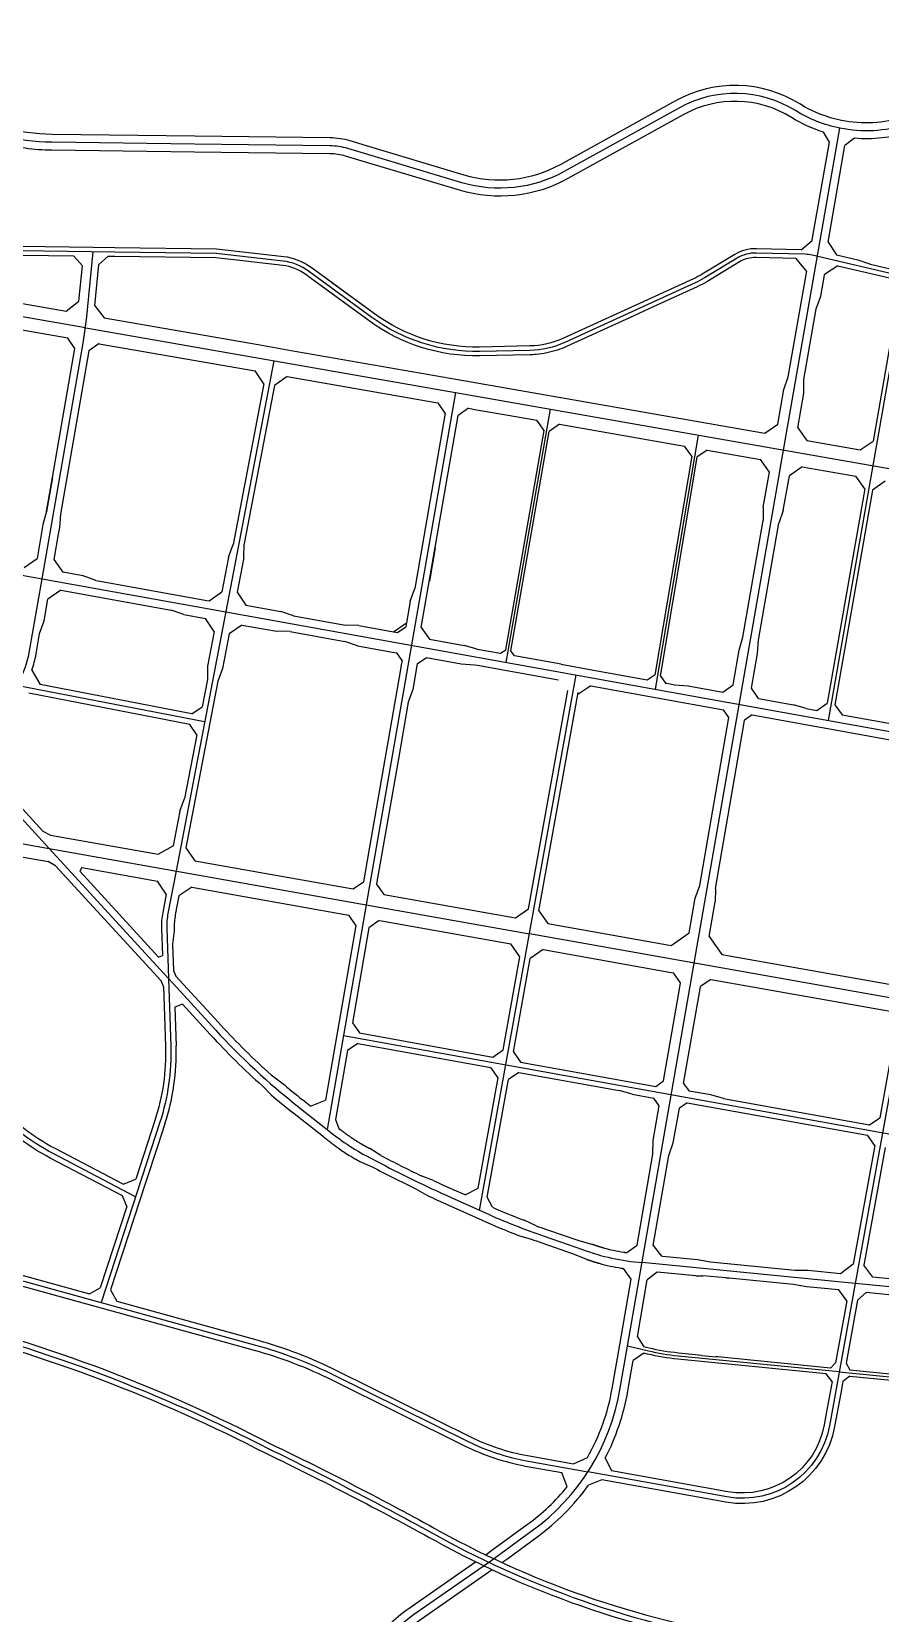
# Model space of a CAD drawing. Extents: x 529262 to 576451, y 2694391 to 2717535.
# Drawn here: x 540109 to 542030, y 2708469 to 2712051 of the extents above; entities that cross this region are included whole.
import ezdxf

# ---------------------------------------------------------------- set-up
doc = ezdxf.new("R2010")
doc.units = 0
doc.layers.add('RD-中线', color=40, linetype='Continuous')
doc.layers.add('RD-红线', color=7, linetype='Continuous')

msp = doc.modelspace()

# ---------------------------------------------------------------- linework, layer by layer
at = {"layer": 'RD-中线', "ltscale": 3}
msp.add_lwpolyline([(540231.018, 2711380.16), (539832.413, 2711449.965, -0.04059006), (539204.925, 2711613.201), (538865.728, 2711731.525, -0.00108394), (538861.637, 2711732.962), (537979.637, 2712044.931, 0.00468053), (537961.929, 2712051.008)], format="xyb", dxfattribs=at)
at = {"layer": 'RD-中线', "linetype": 'Continuous', "flags": 128}
for points in [[(542089.175, 2711840.001, -0.12536523), (541938.79, 2711832.355, -0.0892757), (541838.312, 2711872.104, 0.27148026), (541575.432, 2711878.574), (541314.221, 2711733.977, -0.20171838), (541082.966, 2711709.026), (540862.059, 2711775.095), (540824.852, 2711786.223, 0.06963202), (540783.751, 2711792.501), (540477.9, 2711796.335), (540154.929, 2711800.448, -0.05863071), (540039.053, 2711815.58)], [(541609.026, 2709942.055), (541803.378, 2711059.523, -0.00011164), (541803.455, 2711059.963), (541814.724, 2711124.583, -0.00022058), (541814.876, 2711125.453), (541938.79, 2711832.355)], [(539935.301, 2710434.342), (540041.242, 2710531.431, 0.16561502), (540103.147, 2710644.556), (540132.358, 2710812.246)], [(539706.856, 2710664.964), (539711.629, 2710661.42, -0.05878111), (539799.812, 2710582.182), (540148.699, 2710201.583)], [(538456.861, 2710403.256), (538493.131, 2710201.562, 0.23633877), (538922.087, 2709627.935), (539221.514, 2709477.884, 0.04879404), (539366.909, 2709421.986), (540615.572, 2709077.045, -0.04780073), (540793.768, 2709008.942), (541095.704, 2708859.128, 0.0706746), (541229.235, 2708814.956), (541368.215, 2708789.902)], [(540344.006, 2709412.726), (540156.423, 2709511.197, -0.08767528), (540018.775, 2709617.655), (539360.69, 2710341.888)], [(540435.82, 2710150.556), (540417.384, 2710054.276, 0.05569548), (540414.79, 2710021.063), (540418.59, 2709907.158)], [(540418.593, 2709907.07), (540423.704, 2709753.88, -0.08746801), (540399.282, 2709581.999), (540265.93, 2709173.633)], [(540525.156, 2709790.71, 0.04019595), (540710.972, 2709618.083)], [(540710.972, 2709618.083), (540781.468, 2709562.431, 0.05545124), (540880.015, 2709498.389), (540887.812, 2709494.279, 0.01580746), (541058.289, 2709411.203), (541136.215, 2709376.231, 0.02234106), (541269.082, 2709323.599), (541355.802, 2709293.654, 0.00722339)], [(541355.802, 2709293.654, 0.07477726), (541491.114, 2709264.092)], [(541973.351, 2709216.645), (541914.999, 2708894.398, -0.41398423), (541682.717, 2708733.207), (541368.215, 2708789.902)], [(539876.047, 2709133.866, -0.05779316), (540645.67, 2708842.023, -0.01397619), (541026.395, 2708645.477, 0.09033862), (541756.08, 2708400.166, 0.060867)], [(541148.111, 2708588.389), (541242.354, 2708656.923, 0.19473874), (541440.846, 2708975.374), (541458.134, 2709074.469)], [(541937.032, 2709016.075), (541572.317, 2709051.959, -0.03416094), (541505.017, 2709063.26), (541458.134, 2709074.469)], [(541419.143, 2701350.508, -0.23470686), (540805.524, 2701720.04), (540341.793, 2702447.234, -0.14411376), (540262.59, 2702721.202), (540265.71, 2703366.632, -0.13329278), (540335.54, 2703619.084), (540852.695, 2704491.931, 0.13200836), (540922.506, 2704741.859), (540937.741, 2706283.371, 0.06219143), (540923.605, 2706406.465), (540768.885, 2707042.664, -0.06890926), (540755.06, 2707179.132), (540783.138, 2707945.142, -0.049474), (540799.273, 2708063.482), (540853.443, 2708290.359, -0.18394403), (540973.68, 2708466.793), (541148.111, 2708588.389)]]:
    msp.add_lwpolyline(points, format="xyb", dxfattribs=at)
at = {"layer": 'RD-中线'}
for points in [[(540678.412, 2711531.322), (540526.734, 2711548.828), (540297.116, 2711551.706), (539974.145, 2711555.819, -0.05863071)], [(541875.782, 2711544.844, 0.05106297), (541859.614, 2711546.895), (541749.273, 2711549.558, 0.14328135), (541705.861, 2711537.986), (541631.999, 2711493.195, -0.02916414), (541611.395, 2711482.29), (541315.832, 2711347.275, -0.10239958), (541236.795, 2711329.234), (541123.179, 2711326.924, -0.1645226), (540878.771, 2711404.085), (540735.538, 2711508.94, 0.12997938), (540678.412, 2711531.322)]]:
    msp.add_lwpolyline(points, format="xyb", dxfattribs=at)
at = {"layer": 'RD-中线', "linetype": 'Continuous'}
for points in [[(540132.357, 2710812.246), (540226.069, 2711350.21, 0.01070973), (540227.68, 2711360.797), (540233.506, 2711405.488, 0.00826428), (540234.439, 2711413.699), (540247.869, 2711552.333)], [(540548.182, 2710737.322), (541687.605, 2710531.783, 0.00002463), (541687.634, 2710531.777), (541733.316, 2710523.542, -0.0000262), (541733.347, 2710523.536), (542449.949, 2710394.264)], [(540418.593, 2709907.07), (540408.986, 2709917.632, 0.00097152), (540408.2, 2709918.493), (540148.699, 2710201.583)], [(545717.827, 2709667.062), (543423.108, 2709625.377, -0.04854963), (543365.166, 2709629.956), (541235.627, 2710008.415)], [(540525.156, 2709790.71), (540428.883, 2709895.76, -0.00094061), (540428.122, 2709896.593), (540418.593, 2709907.07)], [(540814.696, 2709778.005), (543334.76, 2709323.897, 0.03886549), (543381.093, 2709319.221), (543407.415, 2709318.618), (543651.645, 2709324.826, -0.00145497), (543652.343, 2709324.841), (543704.487, 2709325.863, -0.00145327), (543705.185, 2709325.875), (543779.013, 2709326.892), (543878.347, 2709329.266)]]:
    msp.add_lwpolyline(points, format="xyb", dxfattribs=at)
for points in [[(542082.208, 2711496.903), (541875.782, 2711544.844)], [(541183.312, 2710622.751), (541283.302, 2711196.072)]]:
    msp.add_lwpolyline(points, dxfattribs=at)
at = {"layer": 'RD-中线', "linetype": 'Continuous', "flags": 128}
for points in [[(542087.948, 2711495.371), (542013.163, 2711068.301)], [(540657.053, 2711305.862), (540657.053, 2711305.862), (540435.82, 2710150.556)], [(541068.568, 2711233.66), (540866.326, 2710074.047)], [(541617.55, 2711137.565), (541520.506, 2710561.925)], [(542013.163, 2711068.301), (541912.122, 2710491.286)], [(539725.134, 2710885.62), (540132.358, 2710812.246)], [(540132.358, 2710812.246), (540548.182, 2710737.322)], [(540500.46, 2710488.111), (540074.275, 2710570.61)], [(541122.721, 2709381.593), (541341.241, 2710594.263)], [(540029.668, 2710222.737), (540148.699, 2710201.583)], [(540148.699, 2710201.583), (540866.326, 2710074.047)], [(540866.326, 2710074.047), (540777.627, 2709565.462)], [(540866.326, 2710074.047), (541235.671, 2710008.407)], [(541458.134, 2709074.469), (541609.026, 2709942.055)], [(542089.253, 2709856.71), (541973.351, 2709216.645)], [(541973.351, 2709216.645), (541491.114, 2709264.092)], [(542689.475, 2709129.121), (542232.097, 2709191.187), (541973.351, 2709216.645)], [(541937.032, 2709016.075), (542195.779, 2708990.617), (542558.835, 2708941.351)]]:
    msp.add_lwpolyline(points, dxfattribs=at)
at = {"layer": 'RD-中线', "ltscale": 3}
msp.add_lwpolyline([(540231.279, 2711380.114), (540231.018, 2711380.16)], dxfattribs=at)
at = {"layer": 'RD-中线'}
for points in [[(540231.279, 2711380.114), (541068.568, 2711233.66)], [(541068.568, 2711233.66), (542295.208, 2711018.946)]]:
    msp.add_lwpolyline(points, dxfattribs=at)
at = {"layer": 'RD-红线', "linetype": 'Continuous'}
for p, q in [((540651.101, 2709689.109), (540675.179, 2709671.107)), ((540651.472, 2709643.353), (540630.419, 2709664.649)), ((540769.767, 2709548.416), (540699.663, 2709603.759)), ((540899.579, 2709506.168), (540874.12, 2709522.172)), ((541018.547, 2709449.538), (540990.519, 2709460.388)), ((541347.61, 2709313.41), (541376.686, 2709305.789)), ((541646.022, 2709264.928), (541616.331, 2709270.11))]:
    msp.add_line(p, q, dxfattribs=at)
at = {"layer": 'RD-红线', "linetype": 'Continuous', "flags": 128}
for points in [[(542083.851, 2711857.196, -0.12536523), (541942.342, 2711850.001, -0.0892757), (541847.793, 2711887.405, 0.27148026), (541566.715, 2711894.322), (541305.503, 2711749.726, -0.20171838), (541088.123, 2711726.271), (540867.217, 2711792.34), (540830.009, 2711803.468, 0.06963202), (540783.976, 2711810.5), (540478.126, 2711814.334), (540155.158, 2711818.446, -0.05863071), (540043.454, 2711833.034)], [(541901.354, 2711823.463, -0.06201896), (541828.83, 2711856.804, 0.27148026), (541584.15, 2711862.826), (541322.939, 2711718.229, -0.20171838), (541077.808, 2711691.781), (540856.901, 2711757.85), (540819.694, 2711768.978, 0.06963202), (540783.525, 2711774.503), (540477.675, 2711778.337), (540154.7, 2711782.449, -0.05863071), (540034.652, 2711798.127), (539919.644, 2711827.124, -0.04952312), (539823.348, 2711861.834), (539769.593, 2711887.465, 0.27433107), (539482.985, 2711861.435), (539405.085, 2711805.106)], [(543794.342, 2711348.549), (543766.525, 2711382.347), (543598.286, 2711350.991, -0.1660106), (543517.68, 2711359.912), (543371.299, 2711430.013, 0.02869765), (543352.941, 2711437.543), (543287.436, 2711460.116, -0.00801926), (543262.771, 2711469.061), (543085.961, 2711536.41, 0.01030003), (543055.626, 2711547.254), (542745.999, 2711650.805, -0.02043206), (542706.448, 2711665.855), (542318.644, 2711831.858, 0.17801745), (542151.843, 2711840.559), (542094.498, 2711822.806, -0.09659175), (541971.571, 2711809.522, -0.09659175)], [(539340.155, 2711600.126, 0.0322657), (539837.588, 2711479.515), (540186.749, 2711418.369)], [(540109.258, 2710605.47, 0.04360107), (540118.91, 2710641.81), (540126.109, 2710683.135), (540126.967, 2710688.061)], [(540316.048, 2709440.955), (540162.001, 2709521.822, -0.08767528), (540027.656, 2709625.725), (539432.878, 2710280.288)], [(540413.597, 2710098.305), (540405.598, 2710056.533, 0.05569548), (540402.797, 2710020.663), (540404.86, 2709958.833)], [(540442.277, 2710093.885), (540434.105, 2710051.21, 0.05569548), (540431.633, 2710019.547), (540431.792, 2710014.575)], [(540407.197, 2709888.784), (540411.711, 2709753.48, -0.08746801), (540387.875, 2709585.724), (540344.356, 2709452.455)], [(540432.778, 2709841.788), (540435.698, 2709754.28, -0.07630367)], [(540536.952, 2709801.52, 0.02562533), (540651.101, 2709689.109, 0.02562533)], [(540314.49, 2709414.667), (540150.846, 2709500.572, -0.08767528), (540009.893, 2709609.585), (539913.077, 2709716.133)], [(540851.868, 2709492.707), (540879.488, 2709480.58, 0.00908353), (540977.319, 2709431.227), (541003.475, 2709416.291, 0.00431504), (541050.817, 2709394.553), (541128.743, 2709359.581, 0.01375776), (541210.947, 2709325.375), (541239.889, 2709316.965, 0.00393409), (541263.859, 2709308.476), (541337.215, 2709283.145), (541364.835, 2709271.266)], [(539443.123, 2709388.482), (540612.376, 2709065.479, -0.04780073), (540788.434, 2708998.192), (541090.371, 2708848.379, 0.0706746), (541227.106, 2708803.147), (541309.317, 2708788.326)], [(541250.808, 2709347.044, 0.00393409), (541274.304, 2709338.723), (541347.61, 2709313.41)], [(540301.426, 2709176.277), (540618.767, 2709088.612, -0.04780073), (540799.102, 2709019.691), (541101.038, 2708869.878, 0.0706746), (541231.364, 2708826.766), (541335.66, 2708807.964)], [(541367.046, 2708822.633, 0.08654247), (541423.114, 2708978.467), (541440.399, 2709077.545)], [(541625.793, 2709053.732), (541573.003, 2709058.926, -0.03416094), (541506.645, 2709070.068), (541495.15, 2709072.817)], [(541907.609, 2709011.936), (541571.632, 2709044.993, -0.03416094), (541503.39, 2709056.452), (541495.165, 2709058.419)], [(541961.527, 2709006.631), (542194.965, 2708983.663), (542557.894, 2708934.414), (542909.973, 2708886.638, 0.06635075), (542991.094, 2708886.445), (543065.677, 2708896.207, -0.01002961)], [(541940.522, 2708968.001), (541926.807, 2708892.26, -0.41398423), (541680.588, 2708721.397), (541399.378, 2708772.091)], [(541407.394, 2708821.422, 0.07734479), (541458.578, 2708972.28)], [(541907.804, 2708922.011), (541903.191, 2708896.536, -0.07371088)], [(541903.191, 2708896.536, -0.41398427), (541684.846, 2708745.017), (541421.572, 2708792.477)], [(541150.415, 2708612.321), (541231.767, 2708671.481, 0.06409312), (541321.244, 2708755.974)], [(541186.532, 2708594.073), (541252.94, 2708642.365, 0.0804993), (541369.652, 2708760.016)], [(540798.697, 2707878.206), (540801.126, 2707944.483, -0.049474), (540816.781, 2708059.302), (540870.95, 2708286.179, -0.18394403), (540983.974, 2708452.026), (541151.143, 2708568.561)], [(540877.936, 2708392.946, -0.09770192), (540963.387, 2708481.559), (541113.813, 2708586.422)]]:
    msp.add_lwpolyline(points, format="xyb", dxfattribs=at)
at = {"layer": 'RD-红线'}
for points in [[(541915.009, 2711800.945), (541901.354, 2711823.463, 0.37563085)], [(540679.56, 2711541.256), (540527.372, 2711558.82), (540297.241, 2711561.705), (540247.996, 2711562.332), (539974.272, 2711565.818, -0.05863071), (539860.714, 2711580.648), (539745.706, 2711609.645, -0.04952312), (539654.615, 2711642.479), (539543.086, 2711695.656), (539518.248, 2711709.134), (539440.084, 2711758.169, -0.03856557), (539404.185, 2711784.751, -0.03856557)], [(541971.571, 2711809.522), (541950.174, 2711793.048, 0.38849943)], [(540204.08, 2711542.89), (539974.017, 2711545.819, -0.05863071), (539855.824, 2711561.255), (539740.816, 2711590.252, -0.04952312), (539646.007, 2711624.426), (539534.006, 2711677.829), (539508.154, 2711691.857), (539429.456, 2711741.227, -0.03845672), (539391.182, 2711769.554)], [(541462.027, 2711403.063), (541319.987, 2711338.179, -0.02619856), (541299.533, 2711330.101, -0.05959948), (541250.687, 2711319.962, -0.01632372), (541236.998, 2711319.236), (541123.382, 2711316.926, -0.1645226), (540872.864, 2711396.016), (540739.419, 2711493.706), (540729.631, 2711500.872, 0.12997938), (540677.266, 2711521.388), (540579.838, 2711532.632), (540526.097, 2711538.835), (540296.991, 2711541.707), (540281.345, 2711541.906)], [(541850.665, 2711557.114), (541749.514, 2711559.555, 0.14328135), (541700.676, 2711546.537), (541626.814, 2711501.746, -0.02916414), (541607.24, 2711491.386), (541311.677, 2711356.37, -0.10239958), (541236.592, 2711339.232), (541122.976, 2711336.922, -0.1645226), (540884.678, 2711412.154), (540741.445, 2711517.009, 0.12997938), (540679.559, 2711541.256)], [(541850.665, 2711557.114), (541749.514, 2711559.555, 0.14328135), (541700.676, 2711546.537), (541626.814, 2711501.746, -0.02916414), (541607.24, 2711491.386), (541311.677, 2711356.37, -0.10239958), (541236.592, 2711339.232), (541122.976, 2711336.922, -0.1645226), (540884.678, 2711412.154), (540787.553, 2711483.255)], [(541839.649, 2711537.374), (541749.032, 2711539.561, 0.14328135), (541711.046, 2711529.436), (541637.184, 2711484.645, -0.02916414), (541615.551, 2711473.194), (541515.834, 2711427.643)], [(542008.169, 2711524.364), (542084.47, 2711506.643, -0.01200583), (542088.655, 2711505.565), (542353.966, 2711430.357, 0.01103971), (542366.359, 2711427.138), (542623.234, 2711364.09), (543035.217, 2711268.966), (543108.499, 2711248.22, -0.02248759), (543134.947, 2711239.431), (543208.462, 2711210.622, 0.00167487), (543209.648, 2711210.162), (543559.239, 2711076.996, 0.00086334), (543591.366, 2711064.652, -0.04995333), (543628.78, 2711045.884), (543654.997, 2711029.273)], [(540186.749, 2711418.369), (540215.945, 2711440.584, 0.23480971)], [(540252.128, 2711430.36), (540272.704, 2711403.324, 0.39195452)], [(540634.768, 2711253.296), (540614.522, 2711282.624, 0.4189189)], [(540687.425, 2711269.872), (540658.563, 2711249.948, 0.40952383)], [(541045.203, 2711186.997), (541028.946, 2711210.135, 0.41406824)], [(541097.901, 2711198.069), (541074.75, 2711181.805, 0.41439485)], [(541768.966, 2711141.517), (541797.901, 2711161.826, 0.41414251)], [(541843.214, 2711153.907), (541863.528, 2711124.964, 0.41428462)], [(541603.348, 2711089.418), (541587.075, 2711112.443, 0.41237781)], [(541638.297, 2711103.477), (541615.127, 2711087.101, 0.4160517)], [(541984.851, 2711103.728), (542013.787, 2711124.041, 0.41419407)], [(541778.985, 2711053.498), (541758.665, 2711082.408, 0.41389612)], [(541853.228, 2711065.855), (541824.287, 2711045.513, 0.41453177)], [(541994.814, 2711015.69), (541974.499, 2711044.628, 0.41423306)], [(542041.481, 2711032.903), (542012.545, 2711012.59, 0.41419407)], [(540092.001, 2710837.807), (540121.063, 2710858.121, 0.41591418)], [(540159.269, 2710856.022), (540179.465, 2710827.128, 0.41251238)], [(540174.684, 2710786.329), (540145.622, 2710766.016, 0.41591418)], [(540510.499, 2710762.401), (540539.486, 2710782.303, 0.41101515)], [(540573.991, 2710781.713), (540594.107, 2710752.409, 0.41736049)], [(540522.37, 2710692.922), (540502.25, 2710722.227, 0.41741923)], [(540584.927, 2710707.322), (540555.935, 2710687.421, 0.41107362)], [(540928.295, 2710692.125), (540957.362, 2710712.432, 0.41591399)], [(540937.204, 2710690.518), (540955.806, 2710703.515, 0.41591399)], [(540947.496, 2710626.765), (540935.382, 2710644.104, 0.41251518)], [(540109.258, 2710605.47), (540128.018, 2710572.429, 0.4605424)], [(541502.661, 2710583.435), (541520.116, 2710595.703, 0.41757262)], [(541531.869, 2710593.234), (541543.997, 2710575.978, 0.41086246)], [(541673.989, 2710555.578), (541697.244, 2710571.833, 0.41605105)], [(541886.586, 2710514.183), (541909.837, 2710530.415, 0.41571484)], [(540471.26, 2710505.986), (540494.704, 2710521.86, 0.41480232)], [(541687.51, 2710498.363), (541675.395, 2710515.695, 0.41237846)], [(541740.348, 2710503.982), (541722.907, 2710491.791, 0.4160529)], [(541927.516, 2710527.018), (541943.666, 2710503.886, 0.41271388)], [(540482.667, 2710459.002), (540466.825, 2710482.399, 0.41362505)], [(540134.397, 2710240.862), (540151.262, 2710231.597, 0.16470598)], [(540395.512, 2710188.189), (540429.364, 2710207.227, 0.46922073)], [(540163, 2710162.303), (540146.135, 2710171.568, 0.16470598)], [(540458.044, 2710202.806), (540478.223, 2710173.49, 0.41812009)], [(540222.534, 2710157.991), (540217.973, 2710149.689, 0.71717157)], [(540413.597, 2710098.305), (540393.417, 2710127.621, 0.41812009)], [(540471.206, 2710113.797), (540442.277, 2710093.885, 0.4103178)], [(540889.675, 2710120.615), (540905.878, 2710097.488, 0.41327217)], [(541204.621, 2710044.395), (541233.599, 2710064.576, 0.41351038)], [(540842.978, 2710027.478), (540826.775, 2710050.606, 0.41327217)], [(541257.251, 2710060.495), (541277.48, 2710031.447, 0.4149171)], [(541556.934, 2709981.783), (541597.54, 2710010.246, 0.41529257)], [(541642.787, 2710001.943), (541671.145, 2709961.485, 0.41313537)], [(540396.177, 2709955.287), (540404.86, 2709958.833, 0.6963137)], [(541214.092, 2709956.319), (541193.863, 2709985.367, 0.41491709)], [(541266.721, 2709972.419), (541237.743, 2709952.238, 0.41351038)], [(541577.826, 2709896.891), (541561.622, 2709920.01, 0.41313537)], [(540407.197, 2709888.784), (540401.951, 2709901.632, 0.17902721)], [(541646.295, 2709904.961), (541623.092, 2709888.697, 0.41529257)], [(540450.145, 2709848.878), (540432.778, 2709841.788, 0.69635961)], [(540834.937, 2709806.759), (540851.093, 2709783.64, 0.41256945)], [(540847.19, 2709759.957), (540823.941, 2709743.71, 0.41585959)], [(541152.855, 2709729.263), (541176.085, 2709745.4, 0.41421356)], [(541199.704, 2709741.143), (541215.84, 2709717.914, 0.41421356)], [(541164.735, 2709682.414), (541148.599, 2709705.644, 0.41421356)], [(541211.584, 2709694.294), (541188.354, 2709678.158, 0.41421356)], [(541521.792, 2709662.782), (541539.23, 2709674.974, 0.41599664)], [(541584.984, 2709669.592), (541597.102, 2709652.26, 0.41243273)], [(541529.463, 2709618.816), (541517.345, 2709636.148, 0.41243273)], [(540740.16, 2709618.292), (540773.86, 2709631.167, 0.56805578)], [(541592.655, 2709625.626), (541575.217, 2709613.434, 0.41599664)], [(540796.732, 2709587.698), (540804.578, 2709567.474, 0.27823666)], [(542005.839, 2709575.558), (542029.066, 2709591.677, 0.41396359)], [(542017.663, 2709528.702), (542001.529, 2709551.948, 0.41446358)], [(540316.048, 2709440.955), (540344.356, 2709452.455, 0.46425221)], [(541090.388, 2709416.801), (541119.654, 2709432.236, 0.4874873)], [(540324.206, 2709390.75), (540314.49, 2709414.667, 0.36588491)], [(541456.157, 2709286.345), (541479.706, 2709303.551, 0.40382988)], [(541516.088, 2709302.637), (541534.721, 2709278.139, 0.43609497)], [(541466.248, 2709226.171), (541448.553, 2709250.555, 0.42276958)], [(541525.345, 2709242.386), (541502.6, 2709225.085, 0.39266556)], [(540239.671, 2709193.337), (540264.009, 2709206.406, 0.40077255)], [(540287.74, 2709201.763), (540301.426, 2709176.277, 0.42778354)], [(541480.096, 2709095.695), (541495.15, 2709072.817, 0.39603414)], [(541495.165, 2709058.419), (541470.812, 2709042.404, 0.43247625)], [(541625.793, 2709053.732), (541657.639, 2709050.598, 0.41421356)], [(541920.9, 2708994.335), (541907.609, 2709011.936, 0.43816076)], [(541961.527, 2709006.631), (541945.298, 2708994.376, 0.39066512)], [(541335.66, 2708807.964), (541367.046, 2708822.633, 0.31788259)], [(541407.394, 2708821.422), (541421.572, 2708792.477, 0.50605632)], [(541321.244, 2708755.974), (541309.317, 2708788.326, 0.57205172)], [(541399.378, 2708772.091), (541369.652, 2708760.016, 0.28983252)]]:
    msp.add_lwpolyline(points, format="xyb", dxfattribs=at)
at = {"layer": 'RD-红线', "linetype": 'Continuous', "flags": 128}
for points in [[(541875.892, 2711577.79), (541876.242, 2711579.782), (541915.009, 2711800.945)], [(541911.793, 2711574.09), (541950.174, 2711793.048)], [(540215.945, 2711440.584), (540223.732, 2711520.963)], [(540252.128, 2711430.36), (540261.183, 2711523.836)], [(541821.818, 2711269.311), (541863.146, 2711505.077), (541863.67, 2711508.065)], [(541895.414, 2711451.697), (541903.749, 2711499.243), (541904.047, 2711500.946)], [(542074.535, 2711470.952), (542013.787, 2711124.041)], [(541857.282, 2711263.118), (541885.31, 2711423.011)], [(541885.31, 2711423.011), (541895.414, 2711451.697)], [(540634.768, 2711253.296), (540565.085, 2710889.4)], [(540658.563, 2711249.948), (540590.719, 2710895.655), (540589.769, 2710890.691)], [(540687.425, 2711269.872), (541024.024, 2711210.996), (541028.946, 2711210.135)], [(541811.714, 2711240.624), (541821.818, 2711269.311)], [(541857.027, 2711232.705), (541857.282, 2711263.118)], [(541797.901, 2711161.826), (541797.905, 2711161.85), (541811.714, 2711240.624)], [(541843.214, 2711153.907), (541857.027, 2711232.705)], [(541603.348, 2711089.418), (541520.62, 2710598.695), (541520.116, 2710595.703)], [(541615.127, 2711087.101), (541532.362, 2710596.158), (541531.869, 2710593.234)], [(541765.268, 2710974.628), (541778.985, 2711053.498)], [(541810.579, 2710966.697), (541824.286, 2711045.508), (541824.287, 2711045.513)], [(541994.814, 2711015.69), (541909.837, 2710530.415)], [(542012.545, 2711012.59), (541927.516, 2710527.018)], [(541719.047, 2710679.692), (541765.054, 2710944.215)], [(541754.427, 2710673.017), (541800.513, 2710937.997)], [(540554.532, 2710860.876), (540539.486, 2710782.303)], [(540589.037, 2710860.286), (540573.991, 2710781.713)], [(541022.449, 2710881.919), (541009.389, 2710807.037)], [(540174.684, 2710786.329), (540424.404, 2710741.334)], [(540254.359, 2710808.553), (540259.126, 2710807.694), (540505.578, 2710763.288), (540510.499, 2710762.401)], [(540965.952, 2710761.689), (540976.032, 2710790.384)], [(540137.041, 2710716.758), (540145.622, 2710766.016)], [(540594.107, 2710752.409), (540672.836, 2710738.207)], [(540965.952, 2710761.689), (540957.362, 2710712.432), (540955.806, 2710703.515)], [(540126.967, 2710688.061), (540137.041, 2710716.758)], [(540453.042, 2710731.094), (540502.25, 2710722.227)], [(540584.927, 2710707.322), (540663.656, 2710693.12)], [(540701.472, 2710727.96), (540819.155, 2710706.732)], [(540849.566, 2710706.327), (540928.295, 2710692.125), (540937.204, 2710690.518)], [(540522.37, 2710692.922), (540507.324, 2710614.349)], [(540555.935, 2710687.421), (540540.889, 2710608.849)], [(540694.067, 2710692.715), (540818.233, 2710670.317)], [(540991.075, 2710702.025), (541009.666, 2710675.416), (541088.392, 2710661.218)], [(540846.869, 2710660.071), (540925.598, 2710645.869), (540935.382, 2710644.104)], [(541117.43, 2710652.926), (541170.654, 2710643.325)], [(540947.496, 2710626.765), (540945.788, 2710616.971), (540943.986, 2710606.639), (540872.415, 2710196.26), (540860.159, 2710125.991)], [(541118.447, 2710616.162), (541301.641, 2710583.116)], [(541380.841, 2710605.41), (541502.661, 2710583.435)], [(540471.26, 2710505.986), (540128.018, 2710572.429)], [(540530.336, 2710580.324), (540458.044, 2710202.806)], [(540506.593, 2710583.944), (540494.704, 2710521.86)], [(541374.465, 2710569.979), (541675.395, 2710515.695)], [(541543.997, 2710575.978), (541546.916, 2710575.452), (541565.238, 2710572.147)], [(540466.825, 2710482.399), (540102.509, 2710552.922)], [(540961.512, 2710532.52), (540939.121, 2710404.133)], [(541233.599, 2710064.576), (541322.685, 2710558.956)], [(541257.251, 2710060.495), (541346.312, 2710554.74)], [(541754.685, 2710541.026), (541833.418, 2710526.823)], [(541621.295, 2710117.65), (541687.51, 2710498.363)], [(541656.69, 2710111.061), (541722.045, 2710486.834), (541722.907, 2710491.791)], [(541740.348, 2710503.982), (542056.922, 2710446.874)], [(541862.364, 2710518.552), (541886.586, 2710514.183)], [(541943.666, 2710503.886), (542066.087, 2710481.802)], [(540482.667, 2710459.002), (540454.963, 2710314.323)], [(539968.063, 2710422.316), (540134.397, 2710240.862)], [(540939.121, 2710404.133), (540890.531, 2710125.525), (540889.675, 2710120.615)], [(540444.41, 2710285.799), (540429.364, 2710207.227)], [(540151.262, 2710231.597), (540395.512, 2710188.189)], [(540024.419, 2710193.199), (540146.135, 2710171.568)], [(540478.223, 2710173.49), (540832.019, 2710110.614), (540836.957, 2710109.736)], [(540163, 2710162.303), (540401.951, 2709901.632)], [(540217.973, 2710149.689), (540396.177, 2709955.287)], [(540222.534, 2710157.991), (540393.417, 2710127.621)], [(540471.206, 2710113.797), (540826.775, 2710050.606)], [(540905.878, 2710097.488), (541204.621, 2710044.395)], [(541597.54, 2710010.246), (541611.248, 2710089.062)], [(541642.787, 2710001.943), (541656.495, 2710080.76)], [(540842.978, 2710027.478), (540842.122, 2710022.568), (540773.86, 2709631.167)], [(540895.696, 2710038.357), (540900.634, 2710037.479), (541193.863, 2709985.367)], [(541277.48, 2710031.447), (541556.934, 2709981.783)], [(540431.792, 2710014.575), (540428.006, 2709984.814)], [(540872.494, 2710022.102), (540834.937, 2709806.759)], [(541176.085, 2709745.4), (541214.092, 2709956.319)], [(541266.721, 2709972.419), (541556.735, 2709920.878), (541561.622, 2709920.01)], [(541671.145, 2709961.485), (542063.092, 2709891.829)], [(541199.704, 2709741.143), (541237.743, 2709952.238)], [(540435.191, 2709912.558), (540522.587, 2709817.195)], [(541539.23, 2709674.974), (541576.116, 2709887.057), (541576.969, 2709891.965), (541577.826, 2709896.891)], [(541584.984, 2709669.592), (541621.375, 2709878.827), (541623.092, 2709888.697)], [(541646.295, 2709904.961), (541651.255, 2709904.08), (542052.337, 2709832.8)], [(540450.145, 2709848.878), (540513.36, 2709779.9)], [(540522.587, 2709817.195), (540536.952, 2709801.52)], [(540851.093, 2709783.64), (541152.855, 2709729.263)], [(542068.517, 2709809.545), (542029.066, 2709591.677)], [(540823.941, 2709743.71), (540796.732, 2709587.698)], [(540847.19, 2709759.957), (541148.599, 2709705.644)], [(541215.84, 2709717.914), (541521.792, 2709662.782)], [(541119.654, 2709432.236), (541164.735, 2709682.414)], [(541140.362, 2709411.823), (541188.354, 2709678.158)], [(541211.584, 2709694.294), (541439.145, 2709653.288)], [(540740.16, 2709618.292), (540737.483, 2709620.406), (540722.28, 2709632.408)], [(541468.137, 2709645.016), (541517.327, 2709636.152), (541517.345, 2709636.148)], [(541675.302, 2709635.12), (542005.839, 2709575.558)], [(541515.755, 2709539.999), (541529.463, 2709618.816)], [(541561.509, 2709534.617), (541575.217, 2709613.434)], [(541592.655, 2709625.626), (542001.529, 2709551.948)], [(540410.689, 2709578.274), (540394.491, 2709528.668)], [(540804.578, 2709567.474), (540807.261, 2709565.401), (540807.583, 2709565.152), (540807.971, 2709564.852), (540808.359, 2709564.553), (540808.747, 2709564.254), (540809.135, 2709563.956), (540809.523, 2709563.658), (540809.91, 2709563.36), (540810.298, 2709563.063), (540810.686, 2709562.766), (540811.074, 2709562.47), (540811.462, 2709562.174), (540811.849, 2709561.879), (540812.237, 2709561.583), (540812.625, 2709561.289), (540813.013, 2709560.994), (540813.401, 2709560.701), (540813.788, 2709560.407), (540814.176, 2709560.114), (540814.564, 2709559.822), (540814.952, 2709559.53), (540815.34, 2709559.238), (540815.728, 2709558.947), (540816.116, 2709558.656), (540816.504, 2709558.366), (540816.892, 2709558.077), (540817.28, 2709557.788), (540817.669, 2709557.499), (540818.057, 2709557.211), (540818.445, 2709556.923), (540818.834, 2709556.636), (540819.222, 2709556.349), (540819.611, 2709556.063), (540819.999, 2709555.778), (540820.388, 2709555.493), (540820.769, 2709555.214), (540821.158, 2709554.93), (540821.547, 2709554.646), (540821.936, 2709554.363), (540822.325, 2709554.081), (540822.714, 2709553.8), (540823.103, 2709553.518), (540823.492, 2709553.238), (540823.882, 2709552.958), (540824.271, 2709552.679), (540824.661, 2709552.4), (540825.051, 2709552.122), (540825.441, 2709551.844), (540825.831, 2709551.567), (540826.221, 2709551.291), (540826.611, 2709551.015), (540827.001, 2709550.74), (540827.401, 2709550.459)], [(540394.491, 2709528.668), (540366.968, 2709444.384)], [(540850.005, 2709535.757), (540850.424, 2709535.506), (540850.834, 2709535.26), (540851.244, 2709535.015), (540851.655, 2709534.771), (540852.066, 2709534.526), (540852.478, 2709534.283), (540852.89, 2709534.039), (540853.303, 2709533.796), (540853.717, 2709533.553), (540854.13, 2709533.311), (540854.545, 2709533.069), (540854.959, 2709532.827), (540855.375, 2709532.585), (540855.79, 2709532.344), (540856.207, 2709532.103), (540856.623, 2709531.863), (540857.04, 2709531.622), (540857.458, 2709531.382), (540857.882, 2709531.139), (540858.302, 2709530.899), (540858.721, 2709530.66), (540859.14, 2709530.421), (540859.56, 2709530.183), (540859.98, 2709529.944), (540860.401, 2709529.706), (540860.822, 2709529.469), (540861.243, 2709529.231), (540861.665, 2709528.994), (540862.088, 2709528.757), (540862.51, 2709528.52), (540862.934, 2709528.284), (540863.357, 2709528.048), (540863.781, 2709527.812), (540864.206, 2709527.576), (540864.63, 2709527.34), (540865.056, 2709527.105), (540865.481, 2709526.869), (540865.907, 2709526.634), (540866.334, 2709526.399), (540866.761, 2709526.165), (540867.188, 2709525.93), (540867.615, 2709525.696), (540868.043, 2709525.462), (540868.472, 2709525.228), (540868.9, 2709524.994), (540869.329, 2709524.76), (540869.759, 2709524.526), (540870.189, 2709524.293), (540870.619, 2709524.06), (540871.049, 2709523.826), (540871.48, 2709523.593), (540871.911, 2709523.36), (540872.343, 2709523.127), (540872.775, 2709522.895), (540873.207, 2709522.662), (540873.639, 2709522.429), (540874.072, 2709522.197), (540874.12, 2709522.172)], [(541515.54, 2709509.586), (541515.755, 2709539.999)], [(542017.663, 2709528.702), (541969.086, 2709260.441)], [(542041.288, 2709524.479), (541993.05, 2709258.083)], [(541479.706, 2709303.551), (541515.54, 2709509.586)], [(541516.088, 2709302.637), (541551.443, 2709505.918)], [(540366.968, 2709444.384), (540287.74, 2709201.763)], [(541090.388, 2709416.801), (541090.346, 2709416.82), (541065.762, 2709427.853)], [(540324.206, 2709390.75), (540264.009, 2709206.406)], [(539693.097, 2709344.327), (540239.671, 2709193.337)], [(541376.723, 2709305.777), (541376.776, 2709305.759), (541377.242, 2709305.602), (541377.708, 2709305.445), (541378.174, 2709305.288), (541378.64, 2709305.132), (541379.105, 2709304.976), (541379.57, 2709304.821), (541380.036, 2709304.665), (541380.501, 2709304.51), (541380.965, 2709304.356), (541381.43, 2709304.202), (541381.895, 2709304.048), (541382.359, 2709303.894), (541382.823, 2709303.741), (541383.287, 2709303.588), (541383.751, 2709303.436), (541384.215, 2709303.284), (541384.679, 2709303.132), (541385.142, 2709302.981), (541385.605, 2709302.83), (541386.069, 2709302.679), (541386.532, 2709302.529), (541386.995, 2709302.38), (541387.458, 2709302.23), (541387.92, 2709302.082), (541388.383, 2709301.933), (541388.845, 2709301.785), (541389.308, 2709301.638), (541389.77, 2709301.491), (541390.232, 2709301.344), (541390.694, 2709301.198), (541391.156, 2709301.053), (541391.618, 2709300.908), (541392.08, 2709300.763), (541392.541, 2709300.619), (541393.002, 2709300.475), (541393.464, 2709300.332), (541393.925, 2709300.19), (541394.386, 2709300.047), (541394.847, 2709299.906), (541395.302, 2709299.767), (541395.76, 2709299.627), (541396.221, 2709299.487), (541396.681, 2709299.348), (541397.142, 2709299.209), (541397.602, 2709299.071), (541398.062, 2709298.933), (541398.522, 2709298.796), (541398.982, 2709298.659), (541399.442, 2709298.523), (541399.902, 2709298.388), (541400.362, 2709298.253), (541400.821, 2709298.119), (541401.281, 2709297.985), (541401.74, 2709297.852), (541402.2, 2709297.72), (541402.659, 2709297.588), (541403.118, 2709297.457), (541403.588, 2709297.323)], [(541449.004, 2709287.392), (541449.487, 2709287.317), (541449.959, 2709287.245), (541450.432, 2709287.173), (541450.904, 2709287.101), (541451.377, 2709287.031), (541451.851, 2709286.96), (541452.324, 2709286.89), (541452.798, 2709286.821), (541453.273, 2709286.752), (541453.747, 2709286.684), (541454.222, 2709286.616), (541454.698, 2709286.548), (541455.174, 2709286.481), (541455.65, 2709286.415), (541456.126, 2709286.349), (541456.157, 2709286.345)], [(541616.331, 2709270.11), (541537.714, 2709277.845), (541534.721, 2709278.139)], [(541364.835, 2709271.266), (541365.101, 2709271.177), (541365.582, 2709271.014), (541366.064, 2709270.852), (541366.546, 2709270.69), (541367.029, 2709270.528), (541367.511, 2709270.366), (541367.994, 2709270.205), (541368.478, 2709270.044), (541368.962, 2709269.882), (541369.446, 2709269.721), (541370.086, 2709269.509)], [(541370.086, 2709269.509), (541370.415, 2709269.4), (541370.9, 2709269.24), (541371.385, 2709269.079), (541371.871, 2709268.919), (541372.357, 2709268.76), (541372.844, 2709268.6), (541373.33, 2709268.441), (541373.817, 2709268.282), (541374.305, 2709268.123), (541374.793, 2709267.965), (541375.281, 2709267.807), (541375.769, 2709267.649), (541376.258, 2709267.491), (541376.748, 2709267.334), (541377.237, 2709267.177), (541377.727, 2709267.02), (541378.218, 2709266.864), (541378.708, 2709266.707), (541379.199, 2709266.552), (541379.691, 2709266.396), (541380.183, 2709266.241), (541380.675, 2709266.087), (541381.168, 2709265.932), (541381.661, 2709265.778), (541382.154, 2709265.625), (541382.648, 2709265.472), (541383.142, 2709265.319), (541383.636, 2709265.166), (541384.131, 2709265.014), (541384.627, 2709264.863), (541385.131, 2709264.709), (541385.628, 2709264.558), (541386.124, 2709264.408), (541386.621, 2709264.258), (541387.119, 2709264.108), (541387.616, 2709263.959), (541388.115, 2709263.811), (541388.613, 2709263.663), (541389.112, 2709263.515), (541389.612, 2709263.368), (541390.112, 2709263.222), (541390.612, 2709263.076), (541391.113, 2709262.93), (541391.614, 2709262.785), (541392.115, 2709262.641), (541392.617, 2709262.497), (541393.12, 2709262.353), (541393.611, 2709262.213)], [(541443.416, 2709251.323), (541443.921, 2709251.244), (541444.438, 2709251.165), (541444.954, 2709251.086), (541445.47, 2709251.008), (541445.986, 2709250.931), (541446.502, 2709250.854), (541447.017, 2709250.778), (541447.533, 2709250.703), (541448.048, 2709250.628), (541448.553, 2709250.555)], [(541612.757, 2709233.785), (541525.345, 2709242.386)], [(541836.728, 2709246.164), (541646.022, 2709264.928)], [(541440.403, 2709077.57), (541466.248, 2709226.171)], [(541480.096, 2709095.695), (541502.6, 2709225.085)], [(541680.255, 2709229.405), (541687.719, 2709228.671)], [(541954.063, 2709177.475), (541928.57, 2709036.693)], [(541460.955, 2708985.905), (541470.812, 2709042.404)], [(541917.408, 2709025.04), (541662.615, 2709050.109), (541657.639, 2709050.598)], [(541920.9, 2708994.335), (541907.804, 2708922.011)], [(541945.298, 2708994.376), (541940.522, 2708968.001)], [(541961.341, 2709020.717), (542181.088, 2708999.096)], [(541458.578, 2708972.281), (541460.955, 2708985.905)], [(541136.363, 2708602.141), (541137.818, 2708603.155)], [(541137.525, 2708602.947), (541150.415, 2708612.321)], [(541173.553, 2708584.634), (541186.532, 2708594.073)]]:
    msp.add_lwpolyline(points, dxfattribs=at)
at = {"layer": 'RD-红线', "linetype": 'Continuous'}
for points in [[(541850.665, 2711557.114), (541875.892, 2711577.79, 0.37110197)], [(541911.793, 2711574.09), (541930.761, 2711545.422, 0.39828917)], [(540223.732, 2711520.963), (540204.08, 2711542.89, 0.43898854)], [(540281.345, 2711541.906), (540261.183, 2711523.836, 0.38986514)], [(541863.67, 2711508.065), (541839.649, 2711537.374, 0.45868071)], [(541934.327, 2711520.981), (541904.047, 2711500.946, 0.43031931)], [(541268.803, 2711147.862), (541252.549, 2711170.999, 0.4140323)], [(541303.77, 2711162.033), (541280.619, 2711145.769, 0.41439485)], [(541374.465, 2710569.979), (541345.424, 2710549.81, 0.4142679)], [(540836.957, 2710109.736), (540860.159, 2710125.991, 0.41515558)], [(540895.696, 2710038.357), (540872.494, 2710022.102, 0.41515558)], [(541393.622, 2709262.21, 0.03048789), (541443.405, 2709251.324)]]:
    msp.add_lwpolyline(points, format="xyb", dxfattribs=at)
at = {"layer": 'RD-红线'}
for points in [[(541930.761, 2711545.422), (541930.921, 2711545.385), (541979.625, 2711534.073)], [(541979.625, 2711534.073), (542008.169, 2711524.364)], [(541934.327, 2711520.981), (542060.877, 2711491.59)], [(541515.834, 2711427.643), (541462.027, 2711403.063)], [(540272.704, 2711403.324), (540621.672, 2711342.284), (540704.427, 2711327.809), (540709.352, 2711326.947), (541073.722, 2711263.214)], [(540142.565, 2710964.077), (540156.013, 2711041.275), (540206.969, 2711333.794), (540190.849, 2711356.738)], [(540261.617, 2711344.503), (540238.487, 2711328.263), (540174.017, 2710958.161), (540171.814, 2710928.042), (540169.153, 2710912.762)], [(540261.445, 2711344.382), (540614.522, 2711282.624)], [(541073.722, 2711263.214), (541764.041, 2711142.379), (541768.966, 2711141.517)], [(541045.191, 2711186.928), (540976.032, 2710790.384)], [(540991.075, 2710702.025), (541074.742, 2711181.757)], [(541097.901, 2711198.069), (541115.807, 2711194.935)], [(541115.807, 2711194.935), (541187.545, 2711182.378)], [(541187.545, 2711182.378), (541252.549, 2711170.999)], [(541303.77, 2711162.033), (541587.075, 2711112.443)], [(541638.297, 2711103.477), (541758.665, 2711082.408)], [(541863.528, 2711124.964), (541868.453, 2711124.102), (541984.851, 2711103.728)], [(541853.228, 2711065.855), (541974.499, 2711044.628)], [(540156.013, 2711041.275), (540142.565, 2710964.077), (540134.461, 2710935.037), (540134.461, 2710935.037), (540121.063, 2710858.121)], [(541765.268, 2710974.628), (541765.054, 2710944.215)], [(541810.578, 2710966.691), (541800.513, 2710937.997)], [(540169.153, 2710912.762), (540159.269, 2710856.022)], [(540554.532, 2710860.876), (540565.085, 2710889.4)], [(540589.037, 2710860.286), (540589.769, 2710890.691)], [(540225.721, 2710818.794), (540179.465, 2710827.128)], [(540254.359, 2710808.553), (540225.721, 2710818.794)], [(540453.042, 2710731.094), (540424.404, 2710741.334)], [(540701.472, 2710727.96), (540672.836, 2710738.207)], [(540849.566, 2710706.327), (540819.155, 2710706.732)], [(540694.067, 2710692.715), (540663.656, 2710693.12)], [(541697.244, 2710571.833), (541698.106, 2710576.79), (541710.952, 2710650.65), (541719.047, 2710679.692)], [(541752.242, 2710642.947), (541754.427, 2710673.017)], [(540846.869, 2710660.071), (540818.233, 2710670.317)], [(541117.384, 2710652.939), (541088.392, 2710661.218)], [(541738.534, 2710564.13), (541752.242, 2710642.947)], [(540507.324, 2710614.349), (540506.593, 2710583.944)], [(540540.889, 2710608.849), (540530.336, 2710580.324)], [(540981.803, 2710619.419), (540971.65, 2710561.205)], [(540981.803, 2710619.419), (541002.675, 2710634.002), (541081.405, 2710619.8), (541111.46, 2710617.427), (541118.476, 2710616.161)], [(541565.238, 2710572.147), (541595.26, 2710569.78), (541595.294, 2710569.773)], [(541595.294, 2710569.773), (541673.989, 2710555.578)], [(541754.685, 2710541.026), (541738.534, 2710564.13)], [(540971.65, 2710561.205), (540961.512, 2710532.52)], [(541862.364, 2710518.552), (541833.418, 2710526.823)], [(540444.41, 2710285.799), (540454.963, 2710314.323)], [(541611.248, 2710089.062), (541621.295, 2710117.65)], [(541656.69, 2710111.061), (541656.495, 2710080.76)], [(540428.006, 2709984.814), (540429.994, 2709925.247)], [(540429.994, 2709925.247), (540435.191, 2709912.558)], [(541468.137, 2709645.016), (541439.145, 2709653.288)], [(541646.31, 2709643.393), (541597.102, 2709652.26)], [(541675.302, 2709635.12), (541646.31, 2709643.393)], [(541551.443, 2709505.918), (541561.509, 2709534.617)], [(541152.513, 2709388.953), (541140.327, 2709411.888)], [(541250.808, 2709347.044), (541224.037, 2709359.447)], [(541969.086, 2709260.441), (541939.752, 2709238.288), (541866.804, 2709245.466), (541836.728, 2709246.164)], [(542119.573, 2709218.33), (542089.938, 2709223.512), (542013.475, 2709231.035), (541993.05, 2709258.083)], [(541612.757, 2709233.785), (541628.469, 2709233.418)], [(541680.255, 2709229.405), (541628.469, 2709233.418)], [(541936.439, 2709201.938), (541863.23, 2709209.141), (541833.595, 2709214.318), (541680.256, 2709229.405)], [(541954.063, 2709177.475), (541936.439, 2709201.938)], [(541978.605, 2709178.315), (541952.823, 2709035.934), (541961.341, 2709020.717)], [(541978.605, 2709178.315), (541998.285, 2709195.853)], [(542115.943, 2709186.533), (542086.364, 2709187.187), (541998.285, 2709195.853)], [(541917.408, 2709025.04), (541928.57, 2709036.693)]]:
    msp.add_lwpolyline(points, dxfattribs=at)
at = {"layer": 'RD-红线', "ltscale": 3}
msp.add_lwpolyline([(540190.849, 2711356.738), (539874.682, 2711412.106), (539855.026, 2711415.549)], dxfattribs=at)
at = {"layer": 'RD-红线', "linetype": 'Continuous'}
for points in [[(541182.219, 2710651.405), (541268.803, 2711147.862)], [(541194.029, 2710649.275), (541280.619, 2711145.769)], [(541170.654, 2710643.325), (541182.219, 2710651.405)], [(541308.017, 2710618.551), (541202.152, 2710637.648), (541194.029, 2710649.275)], [(541308.017, 2710618.551), (541380.841, 2710605.41)], [(540769.767, 2709548.416), (540770.159, 2709548.106), (540770.552, 2709547.796), (540770.945, 2709547.486), (540771.338, 2709547.176), (540771.731, 2709546.866), (540772.125, 2709546.555), (540772.518, 2709546.245), (540772.912, 2709545.934), (540773.307, 2709545.623), (540773.701, 2709545.312), (540774.096, 2709545.001), (540774.491, 2709544.69), (540774.886, 2709544.378), (540775.281, 2709544.067), (540775.677, 2709543.756), (540776.073, 2709543.444), (540776.469, 2709543.132), (540776.866, 2709542.821), (540777.262, 2709542.509), (540777.659, 2709542.197), (540778.057, 2709541.886), (540778.454, 2709541.574), (540778.852, 2709541.262), (540779.251, 2709540.95), (540779.649, 2709540.638), (540780.048, 2709540.326), (540780.447, 2709540.014), (540780.847, 2709539.702), (540781.246, 2709539.39), (540781.646, 2709539.078), (540782.047, 2709538.766), (540782.448, 2709538.454), (540782.849, 2709538.142), (540783.25, 2709537.831), (540783.652, 2709537.519), (540784.054, 2709537.207), (540784.457, 2709536.895), (540784.86, 2709536.584), (540785.263, 2709536.272), (540785.666, 2709535.96), (540786.07, 2709535.649), (540786.475, 2709535.337), (540786.879, 2709535.026), (540787.285, 2709534.715), (540787.69, 2709534.403), (540788.096, 2709534.092), (540788.502, 2709533.781), (540788.909, 2709533.471), (540789.316, 2709533.16), (540789.724, 2709532.849), (540790.132, 2709532.539), (540790.54, 2709532.228), (540790.949, 2709531.918), (540791.358, 2709531.608), (540791.768, 2709531.298), (540792.178, 2709530.988), (540792.588, 2709530.679), (540792.999, 2709530.369), (540793.411, 2709530.06), (540793.823, 2709529.751), (540794.235, 2709529.442), (540794.648, 2709529.134), (540795.061, 2709528.825), (540795.475, 2709528.517), (540795.889, 2709528.209), (540796.304, 2709527.901), (540796.719, 2709527.593), (540797.135, 2709527.286), (540797.551, 2709526.979), (540797.968, 2709526.672), (540798.385, 2709526.366), (540798.81, 2709526.054), (540799.228, 2709525.748), (540799.647, 2709525.442), (540800.067, 2709525.136), (540800.486, 2709524.831), (540800.907, 2709524.526), (540801.328, 2709524.221), (540801.749, 2709523.917), (540802.171, 2709523.613), (540802.594, 2709523.309), (540803.017, 2709523.006), (540803.441, 2709522.702), (540803.865, 2709522.4), (540804.29, 2709522.097), (540804.715, 2709521.795), (540805.141, 2709521.494), (540805.567, 2709521.192), (540805.994, 2709520.891), (540806.413, 2709520.597)], [(540831.218, 2709504.464), (540831.656, 2709504.2), (540832.104, 2709503.932), (540832.553, 2709503.664), (540833.001, 2709503.397), (540833.45, 2709503.131), (540833.898, 2709502.865), (540834.347, 2709502.6), (540834.796, 2709502.336), (540835.245, 2709502.072), (540835.694, 2709501.809), (540836.143, 2709501.547), (540836.592, 2709501.285), (540837.041, 2709501.024), (540837.491, 2709500.763), (540837.94, 2709500.503), (540838.389, 2709500.243), (540838.839, 2709499.985), (540839.281, 2709499.731), (540839.73, 2709499.473), (540840.179, 2709499.216), (540840.629, 2709498.959), (540841.079, 2709498.703), (540841.528, 2709498.448), (540841.978, 2709498.193), (540842.428, 2709497.938), (540842.878, 2709497.684), (540843.327, 2709497.431), (540843.777, 2709497.178), (540844.227, 2709496.926), (540844.677, 2709496.674), (540845.126, 2709496.422), (540845.576, 2709496.172), (540846.026, 2709495.921), (540846.475, 2709495.671), (540846.925, 2709495.422), (540847.375, 2709495.173), (540847.824, 2709494.924), (540848.274, 2709494.676), (540848.723, 2709494.429), (540849.173, 2709494.182), (540849.622, 2709493.935), (540850.071, 2709493.689), (540850.521, 2709493.443), (540850.97, 2709493.197), (540851.419, 2709492.952), (540851.868, 2709492.707), (540851.898, 2709492.691)]]:
    msp.add_lwpolyline(points, dxfattribs=at)
at = {"layer": 'RD-红线', "linetype": 'ByBlock', "ltscale": 8}
for points in [[(539878.981, 2709145.502, -0.05778085), (540651.033, 2708852.759, -0.01397046), (541032.196, 2708655.982, 0.09031954), (541757.643, 2708412.065, 0.06086247)], [(539873.113, 2709122.23, -0.05780554), (540640.307, 2708831.287, -0.01398193), (541020.595, 2708634.972, 0.09035741), (541754.516, 2708388.267, 0.06087153)]]:
    msp.add_lwpolyline(points, format="xyb", dxfattribs=at)
at = {"layer": 'RD-红线', "linetype": 'Continuous'}
for centre, radius, start, end in [((541689.986, 2710858.217), 1596, 222.503652, 228.445254), ((539923.982, 2709737.208), 512, 341.915529, 1.910854), ((541689.986, 2710858.217), 1561.75, 229.47435, 231.710929), ((541689.986, 2710858.217), 1598.25, 229.474856, 231.710929), ((541046.716, 2709862.924), 381.75, 234.933817, 238.985116), ((541046.716, 2709862.924), 418.25, 234.933817, 238.985116), ((542286.601, 2712148.217), 2984, 242.301432, 244.256433), ((542286.601, 2712148.217), 2981.75, 244.832135, 245.830504), ((541791.315, 2710835.973), 1581.75, 246.180461, 248.983351), ((541507.695, 2709664.604), 381.75, 254.172734, 261.157881)]:
    msp.add_arc(centre, radius, start, end, dxfattribs=at)

doc.saveas('drawing.dxf')
